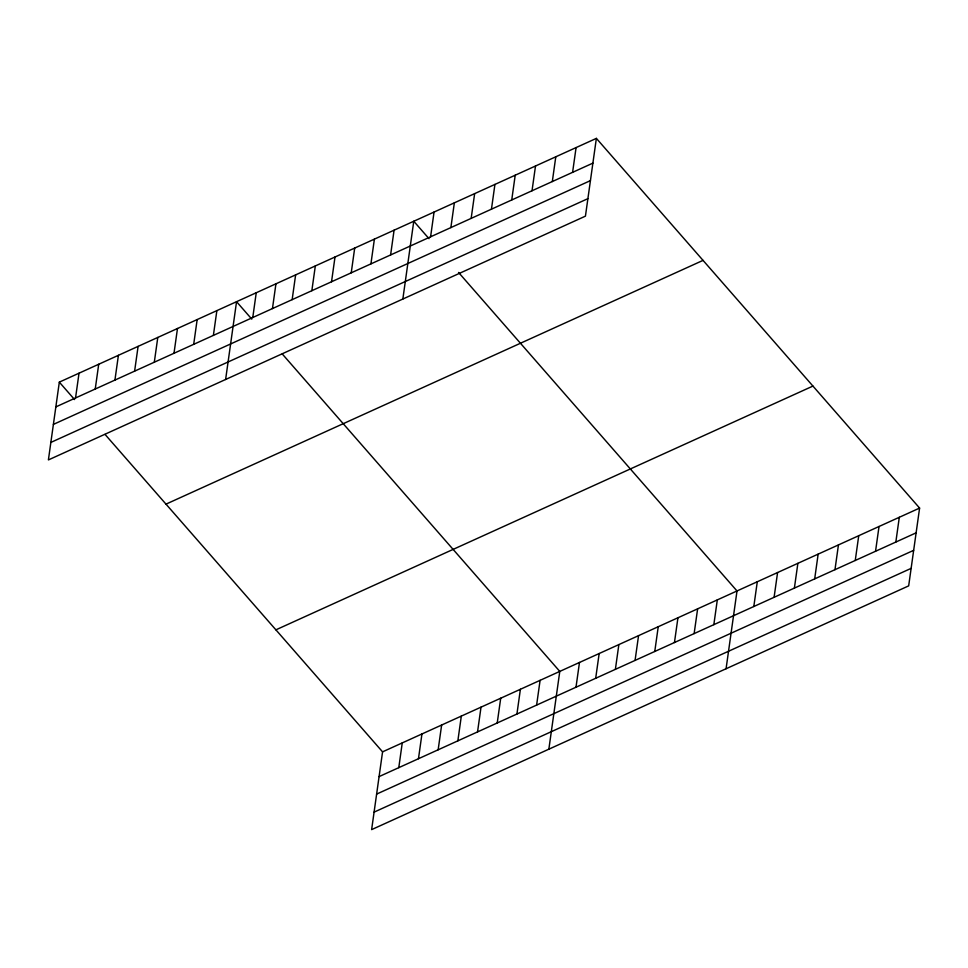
<?xml version="1.0" encoding="UTF-8"?>
<svg xmlns="http://www.w3.org/2000/svg" width="968" height="968" viewBox="0 0 968 968"><rect width="100%" height="100%" fill="white"/><g stroke="black" fill="none" stroke-linecap="round" stroke-linejoin="round"><path stroke-width="1.45" d="M59.326 382.13L48.4 459.921L585.434 216.154L596.373 138.376L59.326 382.13L74.572 399.566M75.54 397.957L79.025 373.2M95.239 389.015L98.712 364.258M114.926 380.085L118.411 355.316M134.612 371.143L138.097 346.387M154.311 362.201L157.784 337.445M173.998 353.272L177.483 328.503M193.697 344.33L197.169 319.573M213.383 335.388L216.868 310.631M225.617 379.48L236.555 301.689L251.789 319.125M252.769 317.516L256.242 292.76M272.456 308.574L275.94 283.818M292.154 299.644L295.627 274.876M311.841 290.702L315.326 265.946M331.528 281.761L335.013 257.004M351.227 272.831L354.699 248.062M370.913 263.889L374.398 239.132M390.6 254.947L394.085 230.19M402.845 299.039L413.772 221.248L429.018 238.685M430.591 236.809L434.063 212.04M450.87 227.601L454.355 202.832M105.052 434.426L382.566 751.846L371.627 829.624L908.674 585.87L919.6 508.079L596.373 138.376M471.162 218.393L474.647 193.624M398.78 767.672L402.252 742.904M491.454 209.185L494.926 184.416M418.466 758.73L421.951 733.962M511.733 199.965L515.218 175.208M438.153 749.789L441.638 725.032M532.025 190.756L535.51 166M457.852 740.847L461.325 716.09M552.317 181.548L555.789 156.792M477.539 731.917L481.023 707.148M572.596 172.34L576.081 147.584M497.225 722.975L500.71 698.218M516.924 714.033L520.397 689.276M536.611 705.103L540.096 680.335M548.856 749.184L559.782 671.405L282.269 353.973M575.996 687.22L579.481 662.463M595.683 678.29L599.168 653.521M615.382 669.348L618.854 644.591M635.068 660.406L638.553 635.649M654.767 651.476L658.24 626.707M674.454 642.534L677.939 617.778M694.141 633.592L697.625 608.836M713.84 624.663L717.312 599.894M726.073 668.743L737.011 590.964L458.542 272.444M753.818 606.512L757.291 581.744M774.097 597.304L777.582 572.536M794.389 588.096L797.874 563.328M814.681 578.888L818.154 554.12M834.973 569.68L838.445 544.911M855.252 560.472L858.737 535.703M875.544 551.264L879.029 526.495M895.836 542.056L899.308 517.287M55.854 406.899L592.888 163.132M53.397 424.395L590.432 180.629M50.856 442.424L587.891 198.658M166 504.134L703.034 260.38M275.892 629.841L812.938 386.075M382.566 751.846L919.6 508.079M379.081 776.602L916.115 532.848M376.625 794.099L913.659 550.344M374.084 812.128L911.13 568.373"/></g></svg>
